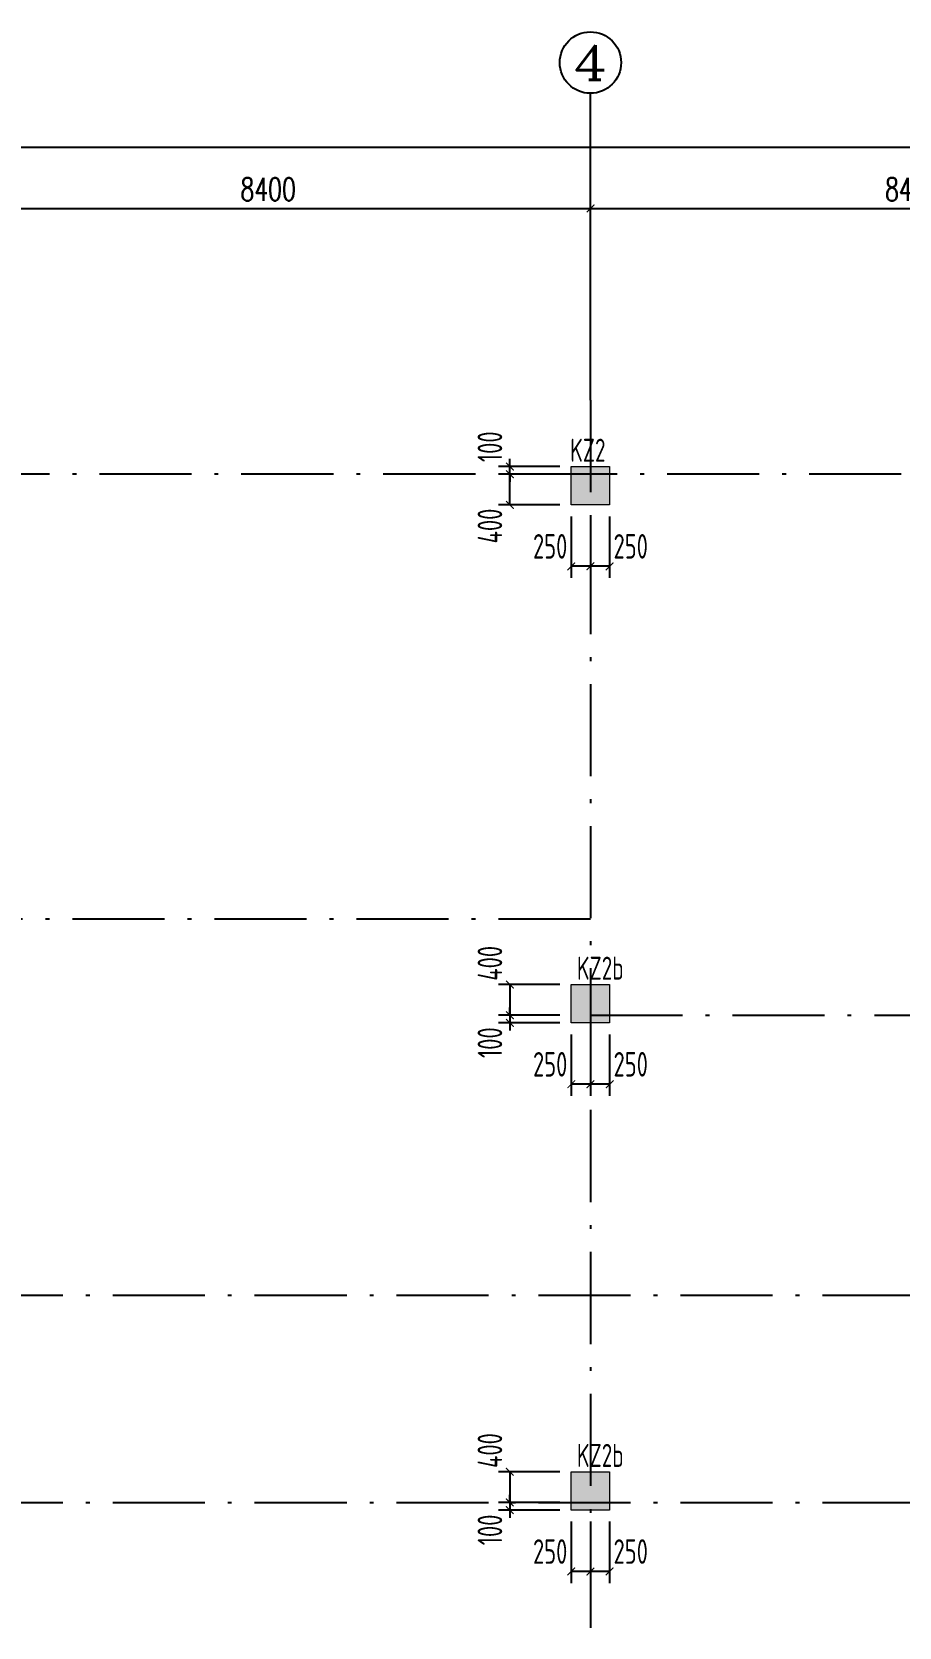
# Model space of a CAD drawing. Extents: x 169490 to 7584583, y -2399407 to 1374371.
# Drawn here: x 476277 to 487579, y 735157 to 755946 of the extents above; entities that cross this region are included whole.
import ezdxf
from ezdxf.enums import TextEntityAlignment as Align

# ---------------------------------------------------------------- set-up
doc = ezdxf.new("R2010")
doc.units = 0
doc.header["$LTSCALE"] = 100
doc.linetypes.add('D3轴线点划线', pattern=[18.5, 12, -3, 0.5, -3])
doc.layers.get('0').update_dxf_attribs({"linetype": 'CONTINUOUS'})
doc.layers.get('DEFPOINTS').update_dxf_attribs({"linetype": 'CONTINUOUS'})
for name, color, linetype in [('AXIS', 3, 'CONTINUOUS'), ('AXIS_TEXT', 4, 'CONTINUOUS'), ('C-AXIS(轴号)', 3, 'CONTINUOUS'), ('C-AXIS-T(字)', 7, 'CONTINUOUS'), ('C-DOTE', 8, 'D3轴线点划线'), ('S-COLU-DIM', 151, 'CONTINUOUS'), ('S-COLU-HATCH', 251, 'CONTINUOUS'), ('S-COLU-TEXT', 7, 'CONTINUOUS')]:
    doc.layers.add(name, color=color, linetype=linetype)
doc.layers.add('S-COLU-LINE1', color=6, linetype='CONTINUOUS', lineweight=18)
doc.styles.add('_TCH_AXIS', font='COMPLEX', dxfattribs={"bigfont": 'GBCBIG'})
doc.styles.add('_TCH_DIM_T3', font='SIMPLEX.shx', dxfattribs={"width": 0.705882, "bigfont": 'GBCBIG.shx'})
doc.styles.add('COMPLEX', font='COMPLEX')
doc.styles.add('TSSD_Dimension', font='Tssdeng.shx', dxfattribs={"width": 0.7, "bigfont": 'tssdchn.shx'})
doc.dimstyles.new('_TCH_ARCH&&100', dxfattribs={"dimtxt": 297.5, "dimasz": 100, "dimexe": 250, "dimexo": 300, "dimgap": 100, "dimtad": 1, "dimdec": 0, "dimzin": 0, "dimdsep": 46, "dimtxsty": '_TCH_DIM_T3', "dimblk": 'ARCHTICK', "dimcen": 0.09, "dimclrt": 7, "dimazin": 2, "dimtfac": 1, "dimtdec": 0, "dimtix": 1, "dimtmove": 2, "dimatfit": 3, "dimfxl": 1, "dimtolj": 1, "dimtzin": 0, "dimarcsym": 0})
doc.dimstyles.new('TSSD_100_100$0', dxfattribs={"dimtxt": 320, "dimasz": 100, "dimexe": 150, "dimexo": 150, "dimgap": 100, "dimtad": 1, "dimdec": 0, "dimzin": 0, "dimdsep": 46, "dimtxsty": 'TSSD_Dimension', "dimblk": 'ARCHTICK', "dimcen": 0, "dimclrt": 7, "dimadec": 1, "dimazin": 0, "dimtfac": 1, "dimtdec": 0, "dimtix": 1, "dimtmove": 2, "dimatfit": 3, "dimldrblk": '_TSDBK', "dimfxl": 1, "dimtolj": 1, "dimtzin": 0, "dimarcsym": 0})

# ---------------------------------------------------------------- blocks, each defined once
blk = doc.blocks.new('_ARCHTICK')
at = {"const_width": 0.15}
blk.add_lwpolyline([(-0.5, -0.5), (0.5, 0.5)], dxfattribs=at)
blk = doc.blocks.new('*D1629')
at = {"layer": 'AXIS', "color": 0, "lineweight": -2, "transparency": 16777216}
for p, q in [((466556, 751446), (466556, 754696)), ((538456, 751446), (538456, 754696)), ((466556, 754446), (538456, 754446))]:
    blk.add_line(p, q, dxfattribs=at)
at = {"layer": 'DEFPOINTS', "color": 0, "transparency": 16777216}
for p in [(538456, 754446), (466556, 751146), (538456, 751146)]:
    blk.add_point(p, dxfattribs=at)
at = {"layer": 'AXIS', "color": 0, "lineweight": -2, "transparency": 16777216, "xscale": 100, "yscale": 100, "zscale": 100, "rotation": 180}
blk.add_blockref('_ARCHTICK', (466556, 754446), dxfattribs=at)
at = {"layer": 'AXIS', "color": 0, "lineweight": -2, "transparency": 16777216, "xscale": 100, "yscale": 100, "zscale": 100}
blk.add_blockref('_ARCHTICK', (538456, 754446), dxfattribs=at)
at = {"layer": 'AXIS', "color": 7, "transparency": 16777216, "insert": (502506, 754695), "char_height": 297.5, "attachment_point": 5, "style": '_TCH_DIM_T3'}
blk.add_mtext('\\A1;71900', dxfattribs=at)
blk = doc.blocks.new('*D1632')
at = {"layer": 'AXIS', "color": 0, "lineweight": -2, "transparency": 16777216}
for p, q in [((475156, 751446), (475156, 753896)), ((483556, 751446), (483556, 753896)), ((475156, 753646), (483556, 753646))]:
    blk.add_line(p, q, dxfattribs=at)
at = {"layer": 'DEFPOINTS', "color": 0, "transparency": 16777216}
for p in [(483556, 753646), (475156, 751146), (483556, 751146)]:
    blk.add_point(p, dxfattribs=at)
at = {"layer": 'AXIS', "color": 0, "lineweight": -2, "transparency": 16777216, "xscale": 100, "yscale": 100, "zscale": 100, "rotation": 180}
blk.add_blockref('_ARCHTICK', (475156, 753646), dxfattribs=at)
at = {"layer": 'AXIS', "color": 0, "lineweight": -2, "transparency": 16777216, "xscale": 100, "yscale": 100, "zscale": 100}
blk.add_blockref('_ARCHTICK', (483556, 753646), dxfattribs=at)
at = {"layer": 'AXIS', "color": 7, "transparency": 16777216, "insert": (479356, 753895), "char_height": 297.5, "attachment_point": 5, "style": '_TCH_DIM_T3'}
blk.add_mtext('\\A1;8400', dxfattribs=at)
blk = doc.blocks.new('*D1633')
at = {"layer": 'AXIS', "color": 0, "lineweight": -2, "transparency": 16777216}
for p, q in [((483556, 751446), (483556, 753896)), ((491956, 751446), (491956, 753896)), ((483556, 753646), (491956, 753646))]:
    blk.add_line(p, q, dxfattribs=at)
at = {"layer": 'DEFPOINTS', "color": 0, "transparency": 16777216}
for p in [(491956, 753646), (483556, 751146), (491956, 751146)]:
    blk.add_point(p, dxfattribs=at)
at = {"layer": 'AXIS', "color": 0, "lineweight": -2, "transparency": 16777216, "xscale": 100, "yscale": 100, "zscale": 100, "rotation": 180}
blk.add_blockref('_ARCHTICK', (483556, 753646), dxfattribs=at)
at = {"layer": 'AXIS', "color": 0, "lineweight": -2, "transparency": 16777216, "xscale": 100, "yscale": 100, "zscale": 100}
blk.add_blockref('_ARCHTICK', (491956, 753646), dxfattribs=at)
at = {"layer": 'AXIS', "color": 7, "transparency": 16777216, "insert": (487756, 753895), "char_height": 297.5, "attachment_point": 5, "style": '_TCH_DIM_T3'}
blk.add_mtext('\\A1;8400', dxfattribs=at)
blk = doc.blocks.new('_AXISO')
blk.add_circle((0, 0), 0.5)
at = {"layer": 'AXIS_TEXT', "style": 'COMPLEX', "width": 1.041667}
blk.add_attdef('A', text='', height=0.56, dxfattribs=at).set_placement((-0.25, -0.28), (0.25, -0.28), align=Align.FIT)
blk = doc.blocks.new('*D3772')
at = {"layer": 'DEFPOINTS', "color": 0, "ltscale": 10, "transparency": 16777216}
for p in [(483556, 736682), (483806, 736682), (483556, 735882)]:
    blk.add_point(p, dxfattribs=at)
at = {"layer": 'S-COLU-DIM', "color": 0, "lineweight": -2, "ltscale": 10, "transparency": 16777216}
for p, q in [((483556, 736532), (483556, 735732)), ((483806, 736532), (483806, 735732)), ((483806, 735882), (483556, 735882))]:
    blk.add_line(p, q, dxfattribs=at)
at = {"layer": 'S-COLU-DIM', "color": 0, "lineweight": -2, "ltscale": 10, "transparency": 16777216, "xscale": 100, "yscale": 100, "zscale": 100, "rotation": 180}
blk.add_blockref('_ARCHTICK', (483556, 735882), dxfattribs=at)
at = {"layer": 'S-COLU-DIM', "color": 0, "lineweight": -2, "ltscale": 10, "transparency": 16777216, "xscale": 100, "yscale": 100, "zscale": 100}
blk.add_blockref('_ARCHTICK', (483806, 735882), dxfattribs=at)
at = {"layer": 'S-COLU-DIM', "color": 7, "ltscale": 10, "transparency": 16777216, "insert": (484081, 736142), "char_height": 320, "attachment_point": 5, "style": 'TSSD_Dimension'}
blk.add_mtext('\\A1;250', dxfattribs=at)
blk = doc.blocks.new('_TSDBK')
blk.add_line((-1, 0), (0, 0))
at = {"const_width": 0.5}
blk.add_lwpolyline([(-0.7, -0.7), (0.7, 0.7)], dxfattribs=at)
blk = doc.blocks.new('*D3773')
at = {"layer": 'DEFPOINTS', "color": 0, "ltscale": 10, "transparency": 16777216}
for p in [(483306, 736682), (483556, 736682), (483306, 735882)]:
    blk.add_point(p, dxfattribs=at)
at = {"layer": 'S-COLU-DIM', "color": 0, "lineweight": -2, "ltscale": 10, "transparency": 16777216}
for p, q in [((483306, 736532), (483306, 735732)), ((483556, 736532), (483556, 735732)), ((483556, 735882), (483306, 735882))]:
    blk.add_line(p, q, dxfattribs=at)
at = {"layer": 'S-COLU-DIM', "color": 0, "lineweight": -2, "ltscale": 10, "transparency": 16777216, "xscale": 100, "yscale": 100, "zscale": 100, "rotation": 180}
blk.add_blockref('_ARCHTICK', (483306, 735882), dxfattribs=at)
at = {"layer": 'S-COLU-DIM', "color": 0, "lineweight": -2, "ltscale": 10, "transparency": 16777216, "xscale": 100, "yscale": 100, "zscale": 100}
blk.add_blockref('_ARCHTICK', (483556, 735882), dxfattribs=at)
at = {"layer": 'S-COLU-DIM', "color": 7, "ltscale": 10, "transparency": 16777216, "insert": (483031, 736142), "char_height": 320, "attachment_point": 5, "style": 'TSSD_Dimension'}
blk.add_mtext('\\A1;250', dxfattribs=at)
blk = doc.blocks.new('*D3774')
at = {"layer": 'DEFPOINTS', "color": 0, "ltscale": 10, "transparency": 16777216}
for p in [(483306, 737182), (482506, 736782), (483306, 736782)]:
    blk.add_point(p, dxfattribs=at)
at = {"layer": 'S-COLU-DIM', "color": 0, "lineweight": -2, "ltscale": 10, "transparency": 16777216}
for p, q in [((483156, 737182), (482356, 737182)), ((482506, 737182), (482506, 736782)), ((483156, 736782), (482356, 736782))]:
    blk.add_line(p, q, dxfattribs=at)
at = {"layer": 'S-COLU-DIM', "color": 0, "lineweight": -2, "ltscale": 10, "transparency": 16777216, "xscale": 100, "yscale": 100, "zscale": 100}
for p, rotation in [((482506, 737182), 90), ((482506, 736782), 270)]:
    blk.add_blockref('_ARCHTICK', p, dxfattribs=dict(at, rotation=rotation))
at = {"layer": 'S-COLU-DIM', "color": 7, "ltscale": 10, "transparency": 16777216, "insert": (482246, 737458), "char_height": 320, "attachment_point": 5, "rotation": 90, "style": 'TSSD_Dimension'}
blk.add_mtext('\\A1;400', dxfattribs=at)
blk = doc.blocks.new('*D3775')
at = {"layer": 'DEFPOINTS', "color": 0, "ltscale": 10, "transparency": 16777216}
for p in [(483306, 736782), (482506, 736682), (483306, 736682)]:
    blk.add_point(p, dxfattribs=at)
at = {"layer": 'S-COLU-DIM', "color": 0, "lineweight": -2, "ltscale": 10, "transparency": 16777216}
for p, q in [((483156, 736782), (482356, 736782)), ((482506, 736782), (482506, 736882)), ((482506, 736782), (482506, 736682)), ((483156, 736682), (482356, 736682)), ((482506, 736682), (482506, 736582))]:
    blk.add_line(p, q, dxfattribs=at)
at = {"layer": 'S-COLU-DIM', "color": 0, "lineweight": -2, "ltscale": 10, "transparency": 16777216, "xscale": 100, "yscale": 100, "zscale": 100}
for p, rotation in [((482506, 736782), 270), ((482506, 736682), 90)]:
    blk.add_blockref('_ARCHTICK', p, dxfattribs=dict(at, rotation=rotation))
at = {"layer": 'S-COLU-DIM', "color": 7, "ltscale": 10, "transparency": 16777216, "insert": (482246, 736424), "char_height": 320, "attachment_point": 5, "rotation": 90, "style": 'TSSD_Dimension'}
blk.add_mtext('\\A1;100', dxfattribs=at)
blk = doc.blocks.new('*D3776')
at = {"layer": 'DEFPOINTS', "color": 0, "ltscale": 10, "transparency": 16777216}
for p in [(483556, 743032), (483806, 743032), (483556, 742232)]:
    blk.add_point(p, dxfattribs=at)
at = {"layer": 'S-COLU-DIM', "color": 0, "lineweight": -2, "ltscale": 10, "transparency": 16777216}
for p, q in [((483556, 742882), (483556, 742082)), ((483806, 742882), (483806, 742082)), ((483806, 742232), (483556, 742232))]:
    blk.add_line(p, q, dxfattribs=at)
at = {"layer": 'S-COLU-DIM', "color": 0, "lineweight": -2, "ltscale": 10, "transparency": 16777216, "xscale": 100, "yscale": 100, "zscale": 100, "rotation": 180}
blk.add_blockref('_ARCHTICK', (483556, 742232), dxfattribs=at)
at = {"layer": 'S-COLU-DIM', "color": 0, "lineweight": -2, "ltscale": 10, "transparency": 16777216, "xscale": 100, "yscale": 100, "zscale": 100}
blk.add_blockref('_ARCHTICK', (483806, 742232), dxfattribs=at)
at = {"layer": 'S-COLU-DIM', "color": 7, "ltscale": 10, "transparency": 16777216, "insert": (484081, 742492), "char_height": 320, "attachment_point": 5, "style": 'TSSD_Dimension'}
blk.add_mtext('\\A1;250', dxfattribs=at)
blk = doc.blocks.new('*D3777')
at = {"layer": 'DEFPOINTS', "color": 0, "ltscale": 10, "transparency": 16777216}
for p in [(483306, 743032), (483556, 743032), (483306, 742232)]:
    blk.add_point(p, dxfattribs=at)
at = {"layer": 'S-COLU-DIM', "color": 0, "lineweight": -2, "ltscale": 10, "transparency": 16777216}
for p, q in [((483306, 742882), (483306, 742082)), ((483556, 742882), (483556, 742082)), ((483556, 742232), (483306, 742232))]:
    blk.add_line(p, q, dxfattribs=at)
at = {"layer": 'S-COLU-DIM', "color": 0, "lineweight": -2, "ltscale": 10, "transparency": 16777216, "xscale": 100, "yscale": 100, "zscale": 100, "rotation": 180}
blk.add_blockref('_ARCHTICK', (483306, 742232), dxfattribs=at)
at = {"layer": 'S-COLU-DIM', "color": 0, "lineweight": -2, "ltscale": 10, "transparency": 16777216, "xscale": 100, "yscale": 100, "zscale": 100}
blk.add_blockref('_ARCHTICK', (483556, 742232), dxfattribs=at)
at = {"layer": 'S-COLU-DIM', "color": 7, "ltscale": 10, "transparency": 16777216, "insert": (483031, 742492), "char_height": 320, "attachment_point": 5, "style": 'TSSD_Dimension'}
blk.add_mtext('\\A1;250', dxfattribs=at)
blk = doc.blocks.new('*D3778')
at = {"layer": 'DEFPOINTS', "color": 0, "ltscale": 10, "transparency": 16777216}
for p in [(483306, 743532), (482506, 743132), (483306, 743132)]:
    blk.add_point(p, dxfattribs=at)
at = {"layer": 'S-COLU-DIM', "color": 0, "lineweight": -2, "ltscale": 10, "transparency": 16777216}
for p, q in [((483156, 743532), (482356, 743532)), ((482506, 743532), (482506, 743132)), ((483156, 743132), (482356, 743132))]:
    blk.add_line(p, q, dxfattribs=at)
at = {"layer": 'S-COLU-DIM', "color": 0, "lineweight": -2, "ltscale": 10, "transparency": 16777216, "xscale": 100, "yscale": 100, "zscale": 100}
for p, rotation in [((482506, 743532), 90), ((482506, 743132), 270)]:
    blk.add_blockref('_ARCHTICK', p, dxfattribs=dict(at, rotation=rotation))
at = {"layer": 'S-COLU-DIM', "color": 7, "ltscale": 10, "transparency": 16777216, "insert": (482246, 743808), "char_height": 320, "attachment_point": 5, "rotation": 90, "style": 'TSSD_Dimension'}
blk.add_mtext('\\A1;400', dxfattribs=at)
blk = doc.blocks.new('*D3779')
at = {"layer": 'DEFPOINTS', "color": 0, "ltscale": 10, "transparency": 16777216}
for p in [(482506, 743032), (483306, 743132), (483306, 743032)]:
    blk.add_point(p, dxfattribs=at)
at = {"layer": 'S-COLU-DIM', "color": 0, "lineweight": -2, "ltscale": 10, "transparency": 16777216}
for p, q in [((482506, 743132), (482506, 743232)), ((483156, 743132), (482356, 743132)), ((483156, 743032), (482356, 743032)), ((482506, 743132), (482506, 743032)), ((482506, 743032), (482506, 742932))]:
    blk.add_line(p, q, dxfattribs=at)
at = {"layer": 'S-COLU-DIM', "color": 0, "lineweight": -2, "ltscale": 10, "transparency": 16777216, "xscale": 100, "yscale": 100, "zscale": 100}
for p, rotation in [((482506, 743132), 270), ((482506, 743032), 90)]:
    blk.add_blockref('_ARCHTICK', p, dxfattribs=dict(at, rotation=rotation))
at = {"layer": 'S-COLU-DIM', "color": 7, "ltscale": 10, "transparency": 16777216, "insert": (482246, 742774), "char_height": 320, "attachment_point": 5, "rotation": 90, "style": 'TSSD_Dimension'}
blk.add_mtext('\\A1;100', dxfattribs=at)
blk = doc.blocks.new('*D3780')
at = {"layer": 'DEFPOINTS', "color": 0, "ltscale": 10, "transparency": 16777216}
for p in [(483556, 749782), (483806, 749782), (483556, 748982)]:
    blk.add_point(p, dxfattribs=at)
at = {"layer": 'S-COLU-DIM', "color": 0, "lineweight": -2, "ltscale": 10, "transparency": 16777216}
for p, q in [((483556, 749632), (483556, 748832)), ((483806, 749632), (483806, 748832)), ((483806, 748982), (483556, 748982))]:
    blk.add_line(p, q, dxfattribs=at)
at = {"layer": 'S-COLU-DIM', "color": 0, "lineweight": -2, "ltscale": 10, "transparency": 16777216, "xscale": 100, "yscale": 100, "zscale": 100, "rotation": 180}
blk.add_blockref('_ARCHTICK', (483556, 748982), dxfattribs=at)
at = {"layer": 'S-COLU-DIM', "color": 0, "lineweight": -2, "ltscale": 10, "transparency": 16777216, "xscale": 100, "yscale": 100, "zscale": 100}
blk.add_blockref('_ARCHTICK', (483806, 748982), dxfattribs=at)
at = {"layer": 'S-COLU-DIM', "color": 7, "ltscale": 10, "transparency": 16777216, "insert": (484081, 749242), "char_height": 320, "attachment_point": 5, "style": 'TSSD_Dimension'}
blk.add_mtext('\\A1;250', dxfattribs=at)
blk = doc.blocks.new('*D3781')
at = {"layer": 'DEFPOINTS', "color": 0, "ltscale": 10, "transparency": 16777216}
for p in [(483306, 749782), (483556, 749782), (483306, 748982)]:
    blk.add_point(p, dxfattribs=at)
at = {"layer": 'S-COLU-DIM', "color": 0, "lineweight": -2, "ltscale": 10, "transparency": 16777216}
for p, q in [((483306, 749632), (483306, 748832)), ((483556, 749632), (483556, 748832)), ((483556, 748982), (483306, 748982))]:
    blk.add_line(p, q, dxfattribs=at)
at = {"layer": 'S-COLU-DIM', "color": 0, "lineweight": -2, "ltscale": 10, "transparency": 16777216, "xscale": 100, "yscale": 100, "zscale": 100, "rotation": 180}
blk.add_blockref('_ARCHTICK', (483306, 748982), dxfattribs=at)
at = {"layer": 'S-COLU-DIM', "color": 0, "lineweight": -2, "ltscale": 10, "transparency": 16777216, "xscale": 100, "yscale": 100, "zscale": 100}
blk.add_blockref('_ARCHTICK', (483556, 748982), dxfattribs=at)
at = {"layer": 'S-COLU-DIM', "color": 7, "ltscale": 10, "transparency": 16777216, "insert": (483031, 749242), "char_height": 320, "attachment_point": 5, "style": 'TSSD_Dimension'}
blk.add_mtext('\\A1;250', dxfattribs=at)
blk = doc.blocks.new('*D3782')
at = {"layer": 'DEFPOINTS', "color": 0, "ltscale": 10, "transparency": 16777216}
for p in [(482506, 750182), (483306, 750182), (483306, 749782)]:
    blk.add_point(p, dxfattribs=at)
at = {"layer": 'S-COLU-DIM', "color": 0, "lineweight": -2, "ltscale": 10, "transparency": 16777216}
for p, q in [((483156, 750182), (482356, 750182)), ((482506, 749782), (482506, 750182)), ((483156, 749782), (482356, 749782))]:
    blk.add_line(p, q, dxfattribs=at)
at = {"layer": 'S-COLU-DIM', "color": 0, "lineweight": -2, "ltscale": 10, "transparency": 16777216, "xscale": 100, "yscale": 100, "zscale": 100}
for p, rotation in [((482506, 750182), 90), ((482506, 749782), 270)]:
    blk.add_blockref('_ARCHTICK', p, dxfattribs=dict(at, rotation=rotation))
at = {"layer": 'S-COLU-DIM', "color": 7, "ltscale": 10, "transparency": 16777216, "insert": (482246, 749507), "char_height": 320, "attachment_point": 5, "rotation": 90, "style": 'TSSD_Dimension'}
blk.add_mtext('\\A1;400', dxfattribs=at)
blk = doc.blocks.new('*D3783')
at = {"layer": 'DEFPOINTS', "color": 0, "ltscale": 10, "transparency": 16777216}
for p in [(482506, 750282), (483306, 750282), (483306, 750182)]:
    blk.add_point(p, dxfattribs=at)
at = {"layer": 'S-COLU-DIM', "color": 0, "lineweight": -2, "ltscale": 10, "transparency": 16777216}
for p, q in [((483156, 750282), (482356, 750282)), ((482506, 750282), (482506, 750382)), ((482506, 750182), (482506, 750282)), ((483156, 750182), (482356, 750182)), ((482506, 750182), (482506, 750082))]:
    blk.add_line(p, q, dxfattribs=at)
at = {"layer": 'S-COLU-DIM', "color": 0, "lineweight": -2, "ltscale": 10, "transparency": 16777216, "xscale": 100, "yscale": 100, "zscale": 100}
for p, rotation in [((482506, 750282), 270), ((482506, 750182), 90)]:
    blk.add_blockref('_ARCHTICK', p, dxfattribs=dict(at, rotation=rotation))
at = {"layer": 'S-COLU-DIM', "color": 7, "ltscale": 10, "transparency": 16777216, "insert": (482246, 750540), "char_height": 320, "attachment_point": 5, "rotation": 90, "style": 'TSSD_Dimension'}
blk.add_mtext('\\A1;100', dxfattribs=at)

msp = doc.modelspace()

# ---------------------------------------------------------------- hatches: boundary and pattern name
at = {"layer": 'S-COLU-HATCH', "ltscale": 10}
h = msp.add_hatch(color=256, dxfattribs=at)
h.dxf.hatch_style = 1
h.paths.add_polyline_path([(483305.9, 750282.3), (483805.9, 750282.3), (483805.9, 749782.3), (483305.9, 749782.3)])
h = msp.add_hatch(color=256, dxfattribs=at)
h.dxf.hatch_style = 1
h.paths.add_polyline_path([(483305.9, 743532.3), (483805.9, 743532.3), (483805.9, 743032.3), (483305.9, 743032.3)])
h = msp.add_hatch(color=256, dxfattribs=at)
h.dxf.hatch_style = 1
h.paths.add_polyline_path([(483305.9, 737182.3), (483805.9, 737182.3), (483805.9, 736682.3), (483305.9, 736682.3)])

# ---------------------------------------------------------------- linework, layer by layer
at = {"layer": 'C-AXIS(轴号)'}
msp.add_line((483555.9, 751146.4), (483555.9, 755146.4), dxfattribs=at)
at = {"layer": 'C-DOTE'}
for p, q in [((483555.9, 751146.4), (483555.9, 734582.5)), ((500555.9, 750182.3), (464379.5, 750182.3)), ((483555.9, 744382.3), (464379.5, 744382.3)), ((483555.9, 743132.3), (542155.9, 743132.3)), ((464379.5, 739482.3), (500555.9, 739482.3)), ((464379.5, 736782.3), (542155.9, 736782.3))]:
    msp.add_line(p, q, dxfattribs=at)
at = {"layer": 'S-COLU-LINE1'}
for points in [[(483305.9, 750282.3), (483805.9, 750282.3), (483805.9, 749782.3), (483305.9, 749782.3)], [(483305.9, 743532.3), (483805.9, 743532.3), (483805.9, 743032.3), (483305.9, 743032.3)], [(483305.9, 737182.3), (483805.9, 737182.3), (483805.9, 736682.3), (483305.9, 736682.3)]]:
    msp.add_lwpolyline(points, close=True, dxfattribs=at)

# ---------------------------------------------------------------- block references
at = {"layer": 'C-AXIS(轴号)'}
ref = msp.add_blockref('_AXISO', (483555.9, 755546.4), dxfattribs=dict(at, xscale=800, yscale=800, zscale=800))
ref.add_attrib('A', '4', dxfattribs={"layer": 'C-AXIS-T(字)', "height": 452.5, "style": '_TCH_AXIS', "width": 1.3125}).set_placement((483329.6, 755320.2), (483782.1, 755320.2), align=Align.FIT)

# ---------------------------------------------------------------- texts
at = {"layer": 'S-COLU-TEXT', "color": 3, "style": 'TSSD_Dimension', "width": 0.7}
for s, p in [('KZ2', (483291.6, 750344.9)), ('KZ2b', (483379.4, 743594.9)), ('KZ2b', (483379.4, 737244.9))]:
    msp.add_text(s, height=300, dxfattribs=at).set_placement(p)

# ---------------------------------------------------------------- dimensions: what is measured, and where the dimension line sits
at = {"layer": 'AXIS'}
for p1, p2, distance, picture, middle in [((466555.9, 751146.4), (538455.9, 751146.4), 3300, '*D1629', (502505.9, 754695.2)), ((475155.9, 751146.4), (483555.9, 751146.4), 2500, '*D1632', (479355.9, 753895.2)), ((483555.9, 751146.4), (491955.9, 751146.4), 2500, '*D1633', (487755.9, 753895.2))]:
    dim = msp.add_aligned_dim(p1=p1, p2=p2, distance=distance, dimstyle='_TCH_ARCH&&100', dxfattribs=at)
    dim.commit()
    dim.dimension.update_dxf_attribs({"geometry": picture, "text_midpoint": middle})
at = {"layer": 'S-COLU-DIM', "ltscale": 10}
for base, p1, p2, picture, middle in [((482505.9, 750282.3), (483305.9, 750182.3), (483305.9, 750282.3), '*D3783', (482245.9, 750540.3)), ((482505.9, 750182.3), (483305.9, 749782.3), (483305.9, 750182.3), '*D3782', (482245.9, 749507)), ((482505.9, 743132.3), (483305.9, 743532.3), (483305.9, 743132.3), '*D3778', (482245.9, 743807.6)), ((482505.9, 743032.3), (483305.9, 743132.3), (483305.9, 743032.3), '*D3779', (482245.9, 742774.2)), ((482505.9, 736782.3), (483305.9, 737182.3), (483305.9, 736782.3), '*D3774', (482245.9, 737457.6)), ((482505.9, 736682.3), (483305.9, 736782.3), (483305.9, 736682.3), '*D3775', (482245.9, 736424.2))]:
    dim = msp.add_linear_dim(base=base, p1=p1, p2=p2, angle=270, dimstyle='TSSD_100_100$0', dxfattribs=at)
    dim.commit()
    dim.dimension.update_dxf_attribs({"geometry": picture, "text_midpoint": middle, "dimtype": 160})
for base, p1, p2, picture, middle in [((483305.9, 748982.3), (483555.9, 749782.3), (483305.9, 749782.3), '*D3781', (483030.6, 749242.3)), ((483555.9, 748982.3), (483805.9, 749782.3), (483555.9, 749782.3), '*D3780', (484081.2, 749242.3)), ((483305.9, 742232.3), (483555.9, 743032.3), (483305.9, 743032.3), '*D3777', (483030.6, 742492.3)), ((483555.9, 742232.3), (483805.9, 743032.3), (483555.9, 743032.3), '*D3776', (484081.2, 742492.3)), ((483305.9, 735882.3), (483555.9, 736682.3), (483305.9, 736682.3), '*D3773', (483030.6, 736142.3)), ((483555.9, 735882.3), (483805.9, 736682.3), (483555.9, 736682.3), '*D3772', (484081.2, 736142.3))]:
    dim = msp.add_linear_dim(base=base, p1=p1, p2=p2, dimstyle='TSSD_100_100$0', dxfattribs=at)
    dim.commit()
    dim.dimension.update_dxf_attribs({"geometry": picture, "text_midpoint": middle, "dimtype": 160})

doc.saveas('drawing.dxf')
